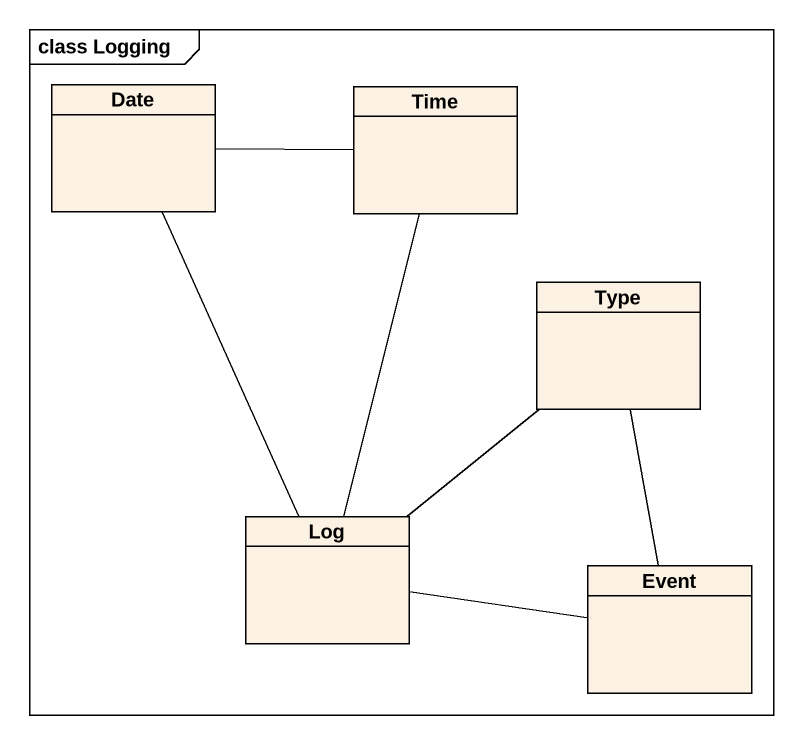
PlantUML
@startuml
mainframe class Logging
hide circle
hide empty members
class Date
class Time
class Type
class Log
class Event
Date -right- Time
Date -- Log
Type -- Log
Log -up- Time
Event -up- Type
Event -left- Log
@enduml
